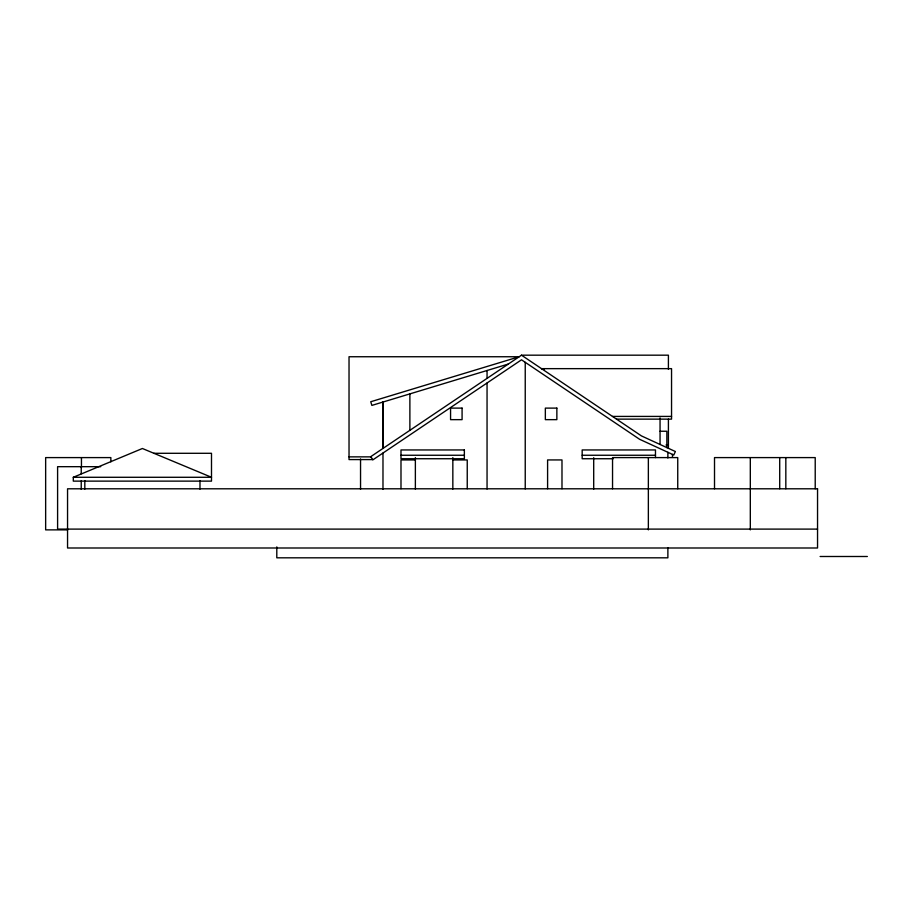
<?xml version="1.0" encoding="UTF-8"?>
<svg xmlns="http://www.w3.org/2000/svg" width="913" height="913" viewBox="0 0 913 913"><rect width="100%" height="100%" fill="white"/><g stroke="black" fill="none" stroke-linecap="round" stroke-linejoin="round"><path stroke-width="1.37" d="M521.506 355.18L370.769 456.648L372.903 459.832L521.506 359.802L639.557 439.267L673.783 455.005L675.38 451.524L641.44 435.912L521.506 355.18L668.407 355.18L668.407 369.411M73.302 477.282L142.405 448.5L211.496 477.282L73.302 477.282L73.302 481.128L211.496 481.128L211.496 453.293L153.92 453.293M508.336 364.047L371.876 405.406L370.746 401.743L519.177 356.743L349.028 356.743L349.028 459.581L372.744 459.581M612.497 416.419L671.546 416.419M616.526 419.135L671.546 419.135L671.546 368.647L541.523 368.647L544.239 369.491M660.053 431.244L666.855 431.244L666.855 447.598M666.011 444.996L668.407 444.996M400.99 455.256L464.363 455.256M582.174 455.256L655.477 455.256M349.028 456.865L370.918 456.865M613.194 458.737L582.174 458.737L582.174 449.949L655.477 449.949L655.477 457.596M415.369 459.935L400.99 459.935L400.99 488.729M452.837 459.935L467.239 459.935L467.239 488.729M100.704 466.68L57.599 466.68L57.599 529.106L67.334 529.106M67.551 529.106L817.546 529.106M67.688 529.871L45.65 529.871L45.65 457.596L110.85 457.596L110.85 461.841M820.125 556.496L867.35 556.496M815.218 488.775L815.218 457.596L714.514 457.596L714.514 488.775M785.831 457.596L785.831 488.775M779.713 457.596L779.713 488.775M750.315 457.596L750.315 529.871M677.743 488.775L677.743 457.596L612.543 457.596L612.543 488.775M672.47 454.4L672.47 457.185M668.407 419.135L668.407 448.306M667.882 452.289L667.882 457.995M667.882 547.846L667.882 557.82L276.799 557.82L276.799 546.887M660.053 417.926L660.053 444.471M648.356 457.596L648.356 529.871M593.701 457.698L593.701 489.197M561.986 488.729L561.986 459.935L547.595 459.935L547.595 488.729M525.237 362.313L525.237 488.923M487.051 370.495L487.051 378.37M487.051 383.004L487.051 489.037M452.837 457.63L452.837 489.094M415.369 457.63L415.369 489.094M409.88 393.891L409.88 430.308M382.981 453.042L382.981 489.277M360.544 458.942L360.544 489.254M199.981 480.603L199.981 489.163M84.818 480.603L84.818 489.163M81.451 457.596L81.451 467.513M81.234 466.68L81.234 473.779M81.234 480.866L81.234 489.379M382.981 402.04L382.981 448.42L382.981 402.04M462.081 408.111L450.566 408.111L450.566 419.649L462.081 419.649L462.081 408.111M556.862 408.111L545.346 408.111L545.346 419.649L556.862 419.649L556.862 408.111M464.363 449.949L400.99 449.949L400.99 458.737L464.363 458.737L464.363 449.949M817.546 488.797L67.551 488.797L67.551 547.994L817.546 547.994L817.546 488.797"/></g></svg>
